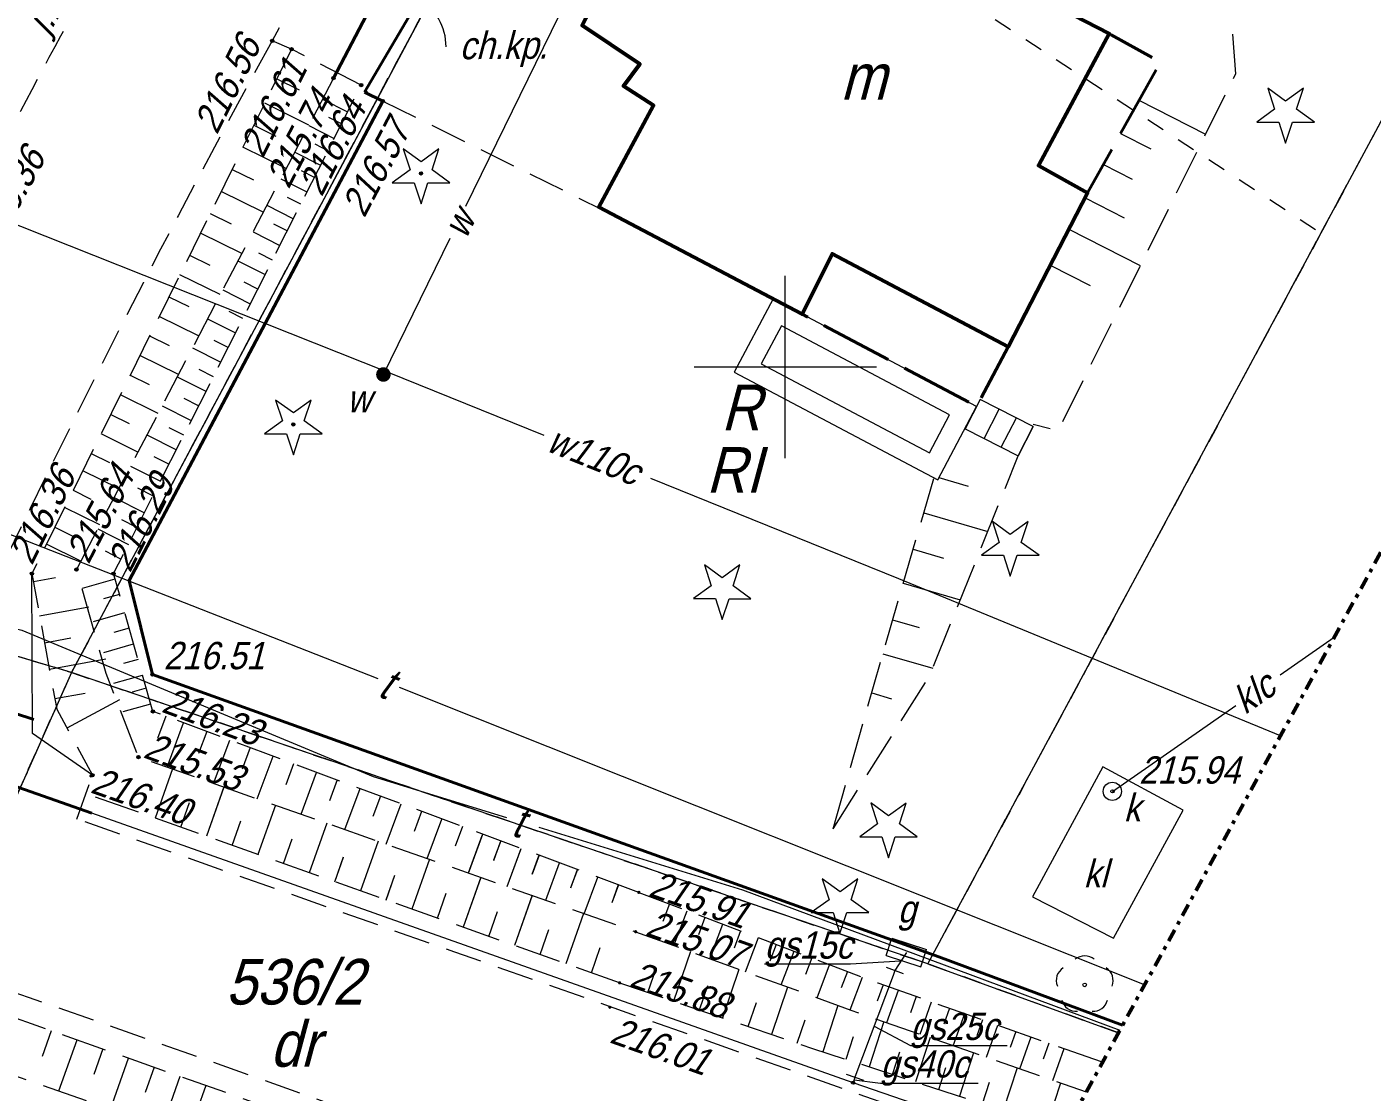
# Model space of a CAD drawing. Extents: x 7449598 to 7450455, y 5563374 to 5564952.
# Drawn here: x 7449679.2 to 7449716.09, y 5563530.11 to 5563559.32 of the extents above; entities that cross this region are included whole.
import ezdxf
from ezdxf.enums import TextEntityAlignment as Align

# ---------------------------------------------------------------- set-up
doc = ezdxf.new("R2010")
doc.units = 0
doc.header["$MEASUREMENT"] = 0
for name, pattern in [('218-500', [1, 0.5, -0.5]), ('314-500', [2.5, 2, -0.5]), ('420-500', [1.5, 1, -0.5]), ('823-500', [1.75, 1.25, -0.5]), ('DGN Style 4', [0.686427, 0.343214, -0.171607, 0, -0.171607])]:
    doc.linetypes.add(name, pattern=pattern)
for name, color, linetype, lineweight in [('EBTPO_352', 7, 'Continuous', 0), ('EBUPO_314', 7, 'Continuous', 0), ('EDZPD_219', 7, 'Continuous', 0), ('GUPWZA', 7, 'Continuous', 0), ('Level 1', 252, 'Continuous', 0), ('Level 37', 252, 'Continuous', 0), ('SDRPK_420', 7, 'Continuous', 0), ('SDRPT_414', 7, 'Continuous', 0), ('SDRPT_450', 7, 'Continuous', 0), ('SZOPO_902', 7, 'Continuous', 0), ('SZOPO_905', 7, 'Continuous', 0), ('SZZTZ_925', 7, 'Continuous', 0), ('UTTPO_586', 7, 'Continuous', 0), ('UWWPO_581', 7, 'Continuous', 0), ('Warstwa 1', 7, 'Continuous', 0), ('Warstwa 24', 7, 'Continuous', 0), ('Warstwa 26', 7, 'Continuous', 0), ('Warstwa 28', 7, 'Continuous', 0), ('Warstwa 29', 7, 'Continuous', 0), ('Warstwa 3', 7, 'Continuous', 0), ('Warstwa 39', 7, 'Continuous', 0), ('Warstwa 4', 7, 'Continuous', 0), ('Warstwa 45', 7, 'Continuous', 0), ('Warstwa 60', 7, 'Continuous', 0), ('Warstwa 8', 7, 'Continuous', 0), ('WUKPS_403', 7, 'Continuous', 0), ('WUKPS_820', 7, 'Continuous', 0), ('WUKPS_823', 7, 'Continuous', 0), ('WUKPS_824', 7, 'Continuous', 0)]:
    doc.layers.add(name, color=color, linetype=linetype, lineweight=lineweight)
doc.styles.add('Style-WORKING_1250 I 0.26180', font='WORKING_1250.shx', dxfattribs={"oblique": 14.999978})

# ---------------------------------------------------------------- blocks, each defined once
blk = doc.blocks.new('ODN')
at = {"layer": 'Warstwa 1', "color": 7, "linetype": 'Continuous', "lineweight": 13, "flags": 128}
blk.add_lwpolyline([(0, 0), (-1.37, -0.08), (-3.731, -0.08)], dxfattribs=at)
at = {"layer": 'Warstwa 1', "color": 7, "linetype": 'Continuous', "lineweight": 13, "style": 'Style-WORKING_1250 I 0.26180', "oblique": 15, "width": 0.900007}
blk.add_text('gs15c', height=0.75, dxfattribs=at).set_placement((-3.731, 0.07))
blk = doc.blocks.new('ODN_1')
at = {"layer": 'Warstwa 1', "color": 7, "linetype": 'Continuous', "lineweight": 13, "flags": 128}
blk.add_lwpolyline([(0, 0), (0.72, -0.09), (3.4, -0.09)], dxfattribs=at)
at = {"layer": 'Warstwa 1', "color": 7, "linetype": 'Continuous', "lineweight": 13, "style": 'Style-WORKING_1250 I 0.26180', "oblique": 15, "width": 0.900007}
blk.add_text('gs40c', height=0.75, dxfattribs=at).set_placement((0.72, 0.06))
blk = doc.blocks.new('ODN_2')
at = {"layer": 'Warstwa 1', "color": 7, "linetype": 'Continuous', "lineweight": 13, "flags": 128}
blk.add_lwpolyline([(0, 0), (0.99, -0.53), (3.644, -0.53)], dxfattribs=at)
at = {"layer": 'Warstwa 1', "color": 7, "linetype": 'Continuous', "lineweight": 13, "style": 'Style-WORKING_1250 I 0.26180', "oblique": 15, "width": 0.900007}
blk.add_text('gs25c', height=0.75, dxfattribs=at).set_placement((0.99, -0.38))
blk = doc.blocks.new('US22')
at = {"layer": 'Warstwa 1', "color": 7, "linetype": 'Continuous', "lineweight": 13}
blk.add_circle((0, 0), 0.25, dxfattribs=at)
blk = doc.blocks.new('US20')
at = {"layer": 'Warstwa 1', "color": 7, "linetype": 'Continuous', "lineweight": 13}
for p, q in [((-0.5, -0.25), (-0.5, 0.25)), ((-0.5, 0.25), (0.5, 0.25)), ((0.5, -0.25), (0.5, 0.25)), ((-0.5, -0.25), (0.5, -0.25))]:
    blk.add_line(p, q, dxfattribs=at)
blk = doc.blocks.new('PW01')
at = {"layer": 'Warstwa 1', "color": 7, "linetype": 'Continuous', "lineweight": 13}
blk.add_circle((0, 0), 0.045, dxfattribs=at)
blk = doc.blocks.new('XX_01')
at = {"layer": 'Warstwa 1', "color": 7, "linetype": 'Continuous', "lineweight": 13}
blk.add_line((0, -0.25), (0, 0.25), dxfattribs=at)
blk = doc.blocks.new('OP021')
at = {"layer": 'Warstwa 1', "color": 96, "linetype": 'Continuous', "lineweight": 13}
blk.add_circle((0, 0), 0.05, dxfattribs=at)
for centre, start, end in [((0, 0.4), 49.2717, 130.7283), ((-0.38, 0.124), 121.3077, 202.5477), ((0.38, 0.124), 337.4523, 58.6923), ((-0.235, -0.324), 193.2212, 274.8714), ((0.235, -0.324), 265.1286, 346.7788)]:
    blk.add_arc(centre, 0.4, start, end, dxfattribs=at)
blk = doc.blocks.new('XX_01_1')
at = {"layer": 'Warstwa 1', "color": 7, "linetype": 'Continuous', "lineweight": 13}
blk.add_line((0, -0.25), (0, 0.25), dxfattribs=at)
blk = doc.blocks.new('921_7')
at = {"layer": 'Warstwa 39', "linetype": 'Continuous', "lineweight": 13}
blk.add_hatch(color=0, dxfattribs=at).paths.add_polyline_path([(-4.5, 0, 1), (4.5, 0, 1)])
at = {"layer": 'Warstwa 39', "color": 0, "linetype": 'Continuous', "lineweight": 13}
for p, q in [((-48.7, 67.1), (-30.1, 9.8)), ((0.1, 31.7), (-48.7, 67.1)), ((48.8, 67), (0.1, 31.7)), ((30.2, 9.7), (48.8, 67)), ((-30.1, 9.8), (-78.9, -25.6)), ((78.9, -25.7), (30.2, 9.7)), ((-78.9, -25.6), (-18.6, -25.6)), ((-18.6, -25.6), (0, -83)), ((0, -83), (18.7, -25.7)), ((18.7, -25.7), (78.9, -25.7))]:
    blk.add_line(p, q, dxfattribs=at)
blk.add_circle((0, 0), 4.5, dxfattribs=at)
blk = doc.blocks.new('140_16')
at = {"layer": 'Warstwa 45', "linetype": 'Continuous', "lineweight": 13}
blk.add_hatch(color=0, dxfattribs=at).paths.add_polyline_path([(4.5, 0, 1), (-4.5, 0, 1)], flags=16)
blk = doc.blocks.new('KOLO')
blk.add_hatch(color=0).paths.add_polyline_path([(0, -5), (-1.2941, -4.82963), (-2.5, -4.33013), (-3.53553, -3.53553), (-4.33013, -2.5), (-4.82963, -1.2941), (-5, 0), (-4.82963, 1.2941), (-4.33013, 2.5), (-3.53553, 3.53553), (-2.5, 4.33013), (-1.2941, 4.82963), (0, 5), (1.2941, 4.82963), (2.5, 4.33013), (3.53553, 3.53553), (4.33013, 2.5), (4.82963, 1.2941), (5, 0), (4.82963, -1.2941), (4.33013, -2.5), (3.53553, -3.53553), (2.5, -4.33013), (1.2941, -4.82963)], flags=16)
blk = doc.blocks.new('925_2')
at = {"layer": 'SZZTZ_925', "color": 96, "linetype": 'Continuous', "lineweight": 13}
for p, q in [((-0.487, 0.671), (-0.301, 0.098)), ((0.001, 0.317), (-0.487, 0.671)), ((0.488, 0.67), (0.001, 0.317)), ((0.302, 0.097), (0.488, 0.67)), ((-0.301, 0.098), (-0.789, -0.256)), ((0.789, -0.257), (0.302, 0.097)), ((-0.789, -0.256), (-0.186, -0.256)), ((-0.186, -0.256), (0, -0.83)), ((0, -0.83), (0.187, -0.257)), ((0.187, -0.257), (0.789, -0.257))]:
    blk.add_line(p, q, dxfattribs=at)
blk = doc.blocks.new('905_1')
at = {"layer": 'SZOPO_905', "color": 7, "linetype": 'Continuous', "lineweight": 13}
for centre, start, end in [((-1.5, 0), 0, 60), ((1.5, 0), 120, 180)]:
    blk.add_arc(centre, 1.5, start, end, dxfattribs=at)
blk = doc.blocks.new('140_1')
at = {"layer": 'WUKPS_403', "linetype": 'Continuous', "lineweight": 13}
h = blk.add_hatch(color=256, dxfattribs=at)
edge = h.paths.add_edge_path()
edge.add_arc((0, 0), 0.045, 0, 360)
at = {"layer": 'WUKPS_403', "color": 7, "linetype": 'Continuous', "lineweight": 13}
blk.add_circle((0, 0), 0.045, dxfattribs=at)

msp = doc.modelspace()

# ---------------------------------------------------------------- linework, layer by layer
at = {"layer": 'EBTPO_352', "color": 7, "linetype": 'Continuous', "lineweight": 0, "ltscale": 0.1}
for p, q in [((7449705.458, 5563548.034), (7449705.869, 5563548.843)), ((7449705.924, 5563547.797), (7449706.336, 5563548.606))]:
    msp.add_line(p, q, dxfattribs=at)
at = {"layer": 'EBUPO_314', "color": 7, "linetype": '314-500', "lineweight": 40, "flags": 128}
for points in [[(7449708.29, 5563554.77), (7449706.94, 5563555.52), (7449708.88, 5563559.14), (7449708.934, 5563559.11), (7449710.284, 5563558.36)], [(7449701.324, 5563553.082), (7449706.11, 5563550.55), (7449705.246, 5563548.918), (7449700.46, 5563551.45), (7449701.29, 5563553.1)]]:
    msp.add_lwpolyline(points, close=True, dxfattribs=at)
at = {"layer": 'EDZPD_219', "color": 96, "linetype": 'Continuous', "lineweight": 13}
for p, q in [((7449707.93, 5563593.25), (7449680.43, 5563541.62)), ((7449703.91, 5563533.63), (7449729.79, 5563581.76)), ((7449680.43, 5563541.62), (7449668.81, 5563545.08)), ((7449680.43, 5563541.62), (7449675.57, 5563530.74)), ((7449703.91, 5563533.63), (7449680.43, 5563541.62)), ((7449703.91, 5563533.63), (7449709.133, 5563531.736))]:
    msp.add_line(p, q, dxfattribs=at)
at = {"layer": 'Level 1', "color": 7, "linetype": 'Continuous', "lineweight": 13, "ltscale": 0.1}
for p, q in [((7449709.696, 5563557.315), (7449711.527, 5563556.385)), ((7449709.194, 5563556.398), (7449710.021, 5563555.977)), ((7449708.723, 5563555.549), (7449709.515, 5563555.146)), ((7449708.219, 5563554.633), (7449709.292, 5563554.088)), ((7449707.777, 5563553.777), (7449709.735, 5563552.782)), ((7449707.267, 5563552.789), (7449708.359, 5563552.234)), ((7449704.214, 5563546.966), (7449705.018, 5563546.732)), ((7449703.797, 5563546), (7449705.555, 5563545.488)), ((7449703.505, 5563544.997), (7449704.334, 5563544.756)), ((7449703.234, 5563544.066), (7449704.8, 5563543.61)), ((7449702.942, 5563543.063), (7449703.675, 5563542.85)), ((7449702.676, 5563542.132), (7449704.047, 5563541.742)), ((7449702.37, 5563541.057), (7449702.916, 5563540.901))]:
    msp.add_line(p, q, dxfattribs=at)
at = {"layer": 'Level 37', "color": 7, "linetype": 'Continuous', "lineweight": 13, "ltscale": 0.1}
for p, q in [((7449705.458, 5563548.034), (7449705.869, 5563548.843)), ((7449705.924, 5563547.797), (7449706.336, 5563548.606)), ((7449706.801, 5563548.369), (7449706.39, 5563547.56))]:
    msp.add_line(p, q, dxfattribs=at)
at = {"layer": 'Level 37', "color": 7, "linetype": 'Continuous', "lineweight": 13, "ltscale": 0.1, "flags": 128}
msp.add_lwpolyline([(7449706.801, 5563548.369), (7449705.346, 5563549.109), (7449704.934, 5563548.3), (7449706.39, 5563547.56)], close=True, dxfattribs=at)
at = {"layer": 'SDRPK_420', "color": 7, "linetype": '420-500', "lineweight": 13}
for p, q in [((7449686.46, 5563558.71), (7449685.93, 5563558.94)), ((7449680.575, 5563537.601), (7449680.99, 5563538.78))]:
    msp.add_line(p, q, dxfattribs=at)
at = {"layer": 'SDRPK_420', "color": 7, "linetype": '420-500', "lineweight": 13, "flags": 128}
for points in [[(7449742.4, 5563661.87), (7449728.77, 5563637.34), (7449725.32, 5563631.05), (7449716.96, 5563615.74), (7449713.31, 5563609.01), (7449708.77, 5563600.82), (7449705.31, 5563594.52), (7449693.56, 5563572.89), (7449692, 5563570.03), (7449685.93, 5563558.94)], [(7449688.96, 5563557.29), (7449694.97, 5563554.32)], [(7449630.643, 5563550.108), (7449633.51, 5563549.09), (7449639.75, 5563546.86), (7449654.1, 5563541.71), (7449667.07, 5563537.01), (7449670.929, 5563535.637), (7449684.04, 5563531.03), (7449693.123, 5563527.806), (7449700.19, 5563525.28), (7449704.734, 5563523.67)], [(7449707.216, 5563528.22), (7449690.94, 5563533.95), (7449680.575, 5563537.601)]]:
    msp.add_lwpolyline(points, dxfattribs=at)
at = {"layer": 'SDRPK_420', "color": 7, "linetype": '420-500', "lineweight": 13}
msp.add_open_spline([(7449691.16, 5563578.85), (7449687.947, 5563573.143), (7449684.75, 5563567.426), (7449681.57, 5563561.7), (7449680.707, 5563560.146), (7449679.849, 5563558.588), (7449679.03, 5563557.01), (7449678.235, 5563555.478), (7449677.517, 5563553.906), (7449676.73, 5563552.37), (7449675.334, 5563549.646), (7449674.128, 5563546.757), (7449672.48, 5563544.23), (7449671.935, 5563543.394), (7449671.017, 5563542.729), (7449670.15, 5563542.28), (7449669.57, 5563541.979), (7449668.78, 5563541.781), (7449668.14, 5563541.98), (7449667.916, 5563542.05), (7449667.691, 5563542.121), (7449667.467, 5563542.192)], degree=3, knots=[0, 0, 0, 0, 0.435415, 0.435415, 0.435415, 0.553606, 0.553606, 0.553606, 0.668364, 0.668364, 0.668364, 0.871848, 0.871848, 0.871848, 0.939176, 0.939176, 0.939176, 0.984209, 0.984209, 0.984209, 1, 1, 1, 1], dxfattribs=at)
msp.add_open_spline([(7449685.93, 5563558.94), (7449683.006, 5563553.638), (7449680.695, 5563549.015), (7449678.44, 5563544.37)], degree=3, dxfattribs=at)
at = {"layer": 'SDRPT_414', "color": 7, "linetype": 'Continuous', "lineweight": 40}
for p, q in [((7449695.14, 5563572.32), (7449687.61, 5563557.92)), ((7449669.7, 5563543.5), (7449679.39, 5563540.33))]:
    msp.add_line(p, q, dxfattribs=at)
at = {"layer": 'SDRPT_450', "color": 7, "linetype": 'Continuous', "lineweight": 13, "flags": 128}
msp.add_lwpolyline([(7449681, 5563538.8), (7449679.36, 5563539.95), (7449679.34, 5563544.33)], dxfattribs=at)
at = {"layer": 'SZOPO_902', "color": 7, "linetype": 'Continuous', "lineweight": 40}
msp.add_line((7449691.45, 5563562.64), (7449688.46, 5563557.53), dxfattribs=at)
at = {"layer": 'SZOPO_902', "color": 7, "linetype": 'Continuous', "lineweight": 40, "flags": 128}
msp.add_lwpolyline([(7449688.46, 5563557.53), (7449688.96, 5563557.29), (7449682.01, 5563544.14), (7449682.65, 5563541.56), (7449682.65, 5563541.56)], dxfattribs=at)
at = {"layer": 'UTTPO_586', "color": 30, "linetype": 'Continuous', "lineweight": 13}
msp.add_line((7449709.853, 5563533.056), (7449689.424, 5563541.211), dxfattribs=at)
at = {"layer": 'UTTPO_586', "color": 30, "linetype": 'Continuous', "lineweight": 13, "flags": 128}
for points in [[(7449688.837, 5563541.442), (7449683.269, 5563543.63), (7449673.077, 5563547.616), (7449668.229, 5563549.237), (7449661.534, 5563551.476), (7449653.334, 5563554.135), (7449637.818, 5563559.167)], [(7449669.311, 5563545.081), (7449679.065, 5563542.779), (7449688.698, 5563538.766), (7449692.355, 5563537.645)], [(7449693.241, 5563537.373), (7449698.828, 5563535.659), (7449709.172, 5563531.807)]]:
    msp.add_lwpolyline(points, dxfattribs=at)
at = {"layer": 'UWWPO_581', "color": 5, "linetype": 'Continuous', "lineweight": 13, "flags": 128}
for points in [[(7449691.238, 5563554.407), (7449696.15, 5563564.447), (7449698.415, 5563563.474)], [(7449688.979, 5563549.791), (7449688.979, 5563549.791), (7449690.807, 5563553.527)]]:
    msp.add_lwpolyline(points, dxfattribs=at)
at = {"layer": 'Warstwa 1', "color": 52, "linetype": 'Continuous', "lineweight": 40}
msp.add_line((7449680.98, 5563537.76), (7449666.32, 5563542.92), dxfattribs=at)
at = {"layer": 'Warstwa 1', "color": 36, "linetype": 'Continuous', "lineweight": 13}
for p, q in [((7449713.569, 5563541.556), (7449715.053, 5563542.587)), ((7449708.97, 5563538.36), (7449712.352, 5563540.711))]:
    msp.add_line(p, q, dxfattribs=at)
at = {"layer": 'Warstwa 1', "color": 7, "linetype": 'Continuous', "lineweight": 40}
for p, q in [((7449682.65, 5563541.56), (7449704.21, 5563533.82)), ((7449704.21, 5563533.82), (7449709.248, 5563531.946))]:
    msp.add_line(p, q, dxfattribs=at)
at = {"layer": 'Warstwa 1', "color": 7, "linetype": 'Continuous', "lineweight": 13, "ltscale": 0.1}
for p, q in [((7449684.608, 5563538.479), (7449684.128, 5563537.126)), ((7449686.017, 5563537.984), (7449685.535, 5563536.627)), ((7449684.832, 5563536.876), (7449685.072, 5563537.554)), ((7449687.425, 5563537.489), (7449686.943, 5563536.128)), ((7449686.239, 5563536.377), (7449686.48, 5563537.057)), ((7449688.834, 5563536.994), (7449688.35, 5563535.629)), ((7449691.315, 5563536.122), (7449691.687, 5563537.147)), ((7449692.18, 5563536.969), (7449691.995, 5563536.458)), ((7449687.647, 5563535.878), (7449687.888, 5563536.56)), ((7449690.243, 5563536.499), (7449689.758, 5563535.13)), ((7449692.376, 5563535.749), (7449692.744, 5563536.764)), ((7449693.237, 5563536.586), (7449693.054, 5563536.08)), ((7449694.294, 5563536.203), (7449694.112, 5563535.702)), ((7449689.054, 5563535.379), (7449689.296, 5563536.063)), ((7449691.652, 5563536.004), (7449691.165, 5563534.631)), ((7449695.421, 5563535.795), (7449695.242, 5563535.299)), ((7449690.461, 5563534.881), (7449690.704, 5563535.566)), ((7449693.06, 5563535.508), (7449692.572, 5563534.132)), ((7449691.869, 5563534.382), (7449692.112, 5563535.069)), ((7449694.469, 5563535.013), (7449693.98, 5563533.633)), ((7449693.276, 5563533.883), (7449693.52, 5563534.572)), ((7449694.683, 5563533.384), (7449694.928, 5563534.074)), ((7449679.873, 5563531.795), (7449679.625, 5563531.092)), ((7449680.083, 5563530.143), (7449680.579, 5563531.545)), ((7449681.285, 5563531.296), (7449681.038, 5563530.595)), ((7449681.497, 5563529.648), (7449681.991, 5563531.046)), ((7449682.697, 5563530.796), (7449682.451, 5563530.098)), ((7449682.911, 5563529.153), (7449683.403, 5563530.547)), ((7449684.109, 5563530.297), (7449683.863, 5563529.601))]:
    msp.add_line(p, q, dxfattribs=at)
at = {"layer": 'Warstwa 1', "color": 52, "linetype": 'Continuous', "lineweight": 13}
for p, q in [((7449703.32, 5563533.94), (7449703, 5563533.45)), ((7449701.91, 5563530.52), (7449701.86, 5563530.37))]:
    msp.add_line(p, q, dxfattribs=at)
at = {"layer": 'Warstwa 1', "color": 5, "linetype": 'Continuous', "lineweight": 13, "flags": 128}
for points in [[(7449693.391, 5563548.121), (7449689.09, 5563549.86), (7449674.36, 5563555.71)], [(7449713.578, 5563539.883), (7449703.11, 5563544.19), (7449696.314, 5563546.938)]]:
    msp.add_lwpolyline(points, dxfattribs=at)
at = {"layer": 'Warstwa 1', "color": 52, "linetype": 'Continuous', "lineweight": 13, "flags": 128}
for points in [[(7449707.353, 5563528.472), (7449701.86, 5563530.37), (7449680.98, 5563537.76), (7449666.32, 5563542.92), (7449664.034, 5563543.745)], [(7449703, 5563533.45), (7449702.96, 5563533.31), (7449701.91, 5563530.52)]]:
    msp.add_lwpolyline(points, dxfattribs=at)
at = {"layer": 'Warstwa 1', "color": 36, "linetype": 'Continuous', "lineweight": 13, "flags": 128}
msp.add_lwpolyline([(7449706.78, 5563535.47), (7449709, 5563534.33), (7449710.91, 5563537.84), (7449708.71, 5563539.03)], close=True, dxfattribs=at)
at = {"layer": 'Warstwa 29', "color": 96, "linetype": '218-500', "lineweight": 13}
for p, q in [((7449694.05, 5563567.2), (7449687.94, 5563555.72)), ((7449687.94, 5563555.72), (7449694.05, 5563567.2)), ((7449694.05, 5563567.2), (7449714.69, 5563553.67)), ((7449714.69, 5563553.67), (7449720.51, 5563564.5)), ((7449720.51, 5563564.5), (7449714.69, 5563553.67)), ((7449687.94, 5563555.72), (7449680.43, 5563541.62)), ((7449680.43, 5563541.62), (7449687.94, 5563555.72)), ((7449703.91, 5563533.63), (7449714.69, 5563553.67)), ((7449714.69, 5563553.67), (7449703.91, 5563533.63)), ((7449680.43, 5563541.62), (7449668.81, 5563545.08)), ((7449668.81, 5563545.08), (7449680.43, 5563541.62)), ((7449675.57, 5563530.74), (7449680.43, 5563541.62)), ((7449680.43, 5563541.62), (7449675.57, 5563530.74)), ((7449680.43, 5563541.62), (7449703.91, 5563533.63)), ((7449703.91, 5563533.63), (7449680.43, 5563541.62)), ((7449703.91, 5563533.63), (7449709.133, 5563531.736)), ((7449709.133, 5563531.736), (7449703.91, 5563533.63))]:
    msp.add_line(p, q, dxfattribs=at)
at = {"layer": 'Warstwa 3', "color": 7, "linetype": 'Continuous', "lineweight": 53, "flags": 128}
msp.add_lwpolyline([(7449699.15, 5563564.15), (7449704.06, 5563561.63), (7449708.88, 5563559.14), (7449706.94, 5563555.52), (7449708.29, 5563554.77), (7449706.11, 5563550.55), (7449701.29, 5563553.1), (7449700.46, 5563551.45), (7449694.89, 5563554.38), (7449696.39, 5563557.17), (7449695.56, 5563557.7), (7449696.01, 5563558.3), (7449694.43, 5563559.36), (7449696.39, 5563563.12), (7449697.97, 5563562.37), (7449698.79, 5563564.33)], close=True, dxfattribs=at)
at = {"layer": 'Warstwa 39', "color": 7, "linetype": 'Continuous', "lineweight": 13, "ltscale": 0.1, "flags": 128}
for points in [[(7449699.665, 5563551.871), (7449698.599, 5563549.855), (7449704.18, 5563546.902), (7449705.246, 5563548.918)], [(7449699.894, 5563551.127), (7449699.342, 5563550.084), (7449703.951, 5563547.645), (7449704.503, 5563548.689)]]:
    msp.add_lwpolyline(points, close=True, dxfattribs=at)
at = {"layer": 'Warstwa 60', "color": 7, "linetype": 'Continuous', "lineweight": 13}
for p, q in [((7449700, 5563547.5), (7449700, 5563552.5)), ((7449697.5, 5563550), (7449702.5, 5563550))]:
    msp.add_line(p, q, dxfattribs=at)
at = {"layer": 'Warstwa 8', "color": 7, "linetype": 'DGN Style 4', "lineweight": 53, "flags": 128}
msp.add_lwpolyline([(7450242.249, 5564757.195), (7450281.761, 5564736.224), (7450381.947, 5564923.763), (7450454.953, 5564884.917), (7450405.405, 5564791.854), (7450392.833, 5564798.548), (7450342.944, 5564703.75), (7450227.046, 5564484.373), (7450154.831, 5564348.788), (7449690.291, 5563497.193), (7449618.905, 5563522.751), (7449629.01, 5563547.14), (7449943.259, 5564118.2), (7449916.282, 5564132.943), (7449953.147, 5564197.693), (7449979.298, 5564183.674), (7450084.831, 5564375.475), (7450052.492, 5564392.854)], close=True, dxfattribs=at)
at = {"layer": 'WUKPS_820', "color": 7, "linetype": 'Continuous', "lineweight": 13}
for p, q in [((7449686.061, 5563557.904), (7449686.673, 5563557.601)), ((7449686.937, 5563556.633), (7449685.728, 5563557.232)), ((7449687.311, 5563557.345), (7449687.998, 5563556.997)), ((7449687.83, 5563556.663), (7449687.484, 5563556.839)), ((7449685.429, 5563556.627), (7449686.026, 5563556.331)), ((7449686.93, 5563556.617), (7449687.627, 5563556.263)), ((7449686.311, 5563555.437), (7449685.129, 5563556.022)), ((7449687.458, 5563555.93), (7449687.107, 5563556.108)), ((7449686.548, 5563555.888), (7449687.255, 5563555.53)), ((7449684.83, 5563555.417), (7449685.414, 5563555.128)), ((7449687.086, 5563555.197), (7449686.731, 5563555.377)), ((7449686.167, 5563555.16), (7449686.884, 5563554.797)), ((7449685.686, 5563554.24), (7449684.53, 5563554.813)), ((7449686.715, 5563554.463), (7449686.354, 5563554.646)), ((7449684.231, 5563554.208), (7449684.802, 5563553.925)), ((7449685.786, 5563554.431), (7449686.512, 5563554.063)), ((7449686.343, 5563553.73), (7449685.978, 5563553.915)), ((7449685.095, 5563553.111), (7449683.965, 5563553.67)), ((7449685.405, 5563553.703), (7449686.14, 5563553.33)), ((7449683.665, 5563553.066), (7449684.224, 5563552.789)), ((7449685.938, 5563552.93), (7449685.567, 5563553.118)), ((7449684.989, 5563552.908), (7449685.735, 5563552.53)), ((7449684.504, 5563551.981), (7449683.399, 5563552.528)), ((7449684.573, 5563552.113), (7449685.33, 5563551.73)), ((7449685.532, 5563552.13), (7449685.157, 5563552.32)), ((7449683.1, 5563551.923), (7449683.645, 5563551.653)), ((7449683.913, 5563550.851), (7449682.833, 5563551.386)), ((7449684.157, 5563551.319), (7449684.924, 5563550.93)), ((7449685.127, 5563551.33), (7449684.746, 5563551.523)), ((7449682.567, 5563550.848), (7449683.101, 5563550.584)), ((7449683.742, 5563550.524), (7449684.519, 5563550.13)), ((7449684.722, 5563550.53), (7449684.336, 5563550.726)), ((7449683.357, 5563549.788), (7449682.301, 5563550.31)), ((7449682.035, 5563549.773), (7449682.557, 5563549.515)), ((7449684.316, 5563549.73), (7449683.925, 5563549.928)), ((7449683.326, 5563549.729), (7449684.114, 5563549.33)), ((7449682.8, 5563548.725), (7449681.769, 5563549.235)), ((7449683.911, 5563548.93), (7449683.515, 5563549.131)), ((7449681.503, 5563548.698), (7449682.012, 5563548.445)), ((7449682.91, 5563548.934), (7449683.708, 5563548.53)), ((7449683.506, 5563548.13), (7449683.104, 5563548.333)), ((7449682.244, 5563547.661), (7449681.236, 5563548.16)), ((7449682.495, 5563548.14), (7449683.303, 5563547.73)), ((7449680.97, 5563547.623), (7449681.468, 5563547.376)), ((7449683.1, 5563547.33), (7449682.693, 5563547.536)), ((7449682.044, 5563547.278), (7449682.864, 5563546.863)), ((7449681.722, 5563546.665), (7449680.737, 5563547.152)), ((7449680.471, 5563546.615), (7449680.958, 5563546.374)), ((7449682.661, 5563546.463), (7449682.249, 5563546.672)), ((7449681.201, 5563545.668), (7449680.238, 5563546.144)), ((7449681.594, 5563546.417), (7449682.425, 5563545.997)), ((7449682.222, 5563545.597), (7449681.804, 5563545.808)), ((7449679.972, 5563545.607), (7449680.447, 5563545.371)), ((7449681.144, 5563545.556), (7449681.985, 5563545.13)), ((7449680.679, 5563544.671), (7449679.739, 5563545.136)), ((7449681.783, 5563544.73), (7449681.359, 5563544.945)), ((7449679.38, 5563544.111), (7449679.988, 5563544.222)), ((7449680.729, 5563543.933), (7449681.621, 5563544.187)), ((7449681.743, 5563543.759), (7449681.306, 5563543.635)), ((7449680.901, 5563543.409), (7449679.553, 5563543.163)), ((7449681.031, 5563543.016), (7449681.886, 5563543.26)), ((7449682.008, 5563542.832), (7449681.59, 5563542.713)), ((7449679.687, 5563542.434), (7449680.411, 5563542.566)), ((7449681.311, 5563542.17), (7449682.13, 5563542.404)), ((7449681.371, 5563541.988), (7449679.82, 5563541.704)), ((7449682.252, 5563541.976), (7449681.852, 5563541.862)), ((7449681.59, 5563541.324), (7449682.375, 5563541.549)), ((7449679.967, 5563540.902), (7449680.798, 5563541.054)), ((7449682.477, 5563541.192), (7449682.092, 5563541.082)), ((7449681.739, 5563540.872), (7449680.3, 5563540.093)), ((7449681.847, 5563540.549), (7449682.599, 5563540.764)), ((7449683.011, 5563540.42), (7449682.784, 5563539.81)), ((7449683.051, 5563539.026), (7449683.502, 5563540.237)), ((7449684.133, 5563540.002), (7449683.91, 5563539.402)), ((7449684.322, 5563538.579), (7449684.764, 5563539.767)), ((7449685.325, 5563539.558), (7449685.106, 5563538.969)), ((7449685.522, 5563538.156), (7449685.956, 5563539.323)), ((7449686.517, 5563539.114), (7449686.302, 5563538.536)), ((7449683.199, 5563538.974), (7449682.72, 5563537.625)), ((7449686.722, 5563537.734), (7449687.148, 5563538.879)), ((7449684.607, 5563538.478), (7449684.128, 5563537.126)), ((7449687.709, 5563538.671), (7449687.498, 5563538.103)), ((7449687.922, 5563537.312), (7449688.341, 5563538.436)), ((7449683.424, 5563537.375), (7449683.664, 5563538.051)), ((7449686.016, 5563537.982), (7449685.535, 5563536.627)), ((7449688.902, 5563538.227), (7449688.694, 5563537.67)), ((7449689.052, 5563536.914), (7449689.463, 5563538.018)), ((7449690.024, 5563537.809), (7449689.82, 5563537.262)), ((7449690.181, 5563536.517), (7449690.585, 5563537.6)), ((7449684.831, 5563536.876), (7449685.071, 5563537.553)), ((7449687.424, 5563537.487), (7449686.943, 5563536.128)), ((7449691.146, 5563537.392), (7449690.946, 5563536.855)), ((7449686.239, 5563536.377), (7449686.479, 5563537.056)), ((7449688.833, 5563536.991), (7449688.35, 5563535.629)), ((7449691.311, 5563536.12), (7449691.707, 5563537.183)), ((7449692.198, 5563537), (7449692.002, 5563536.473)), ((7449687.646, 5563535.878), (7449687.887, 5563536.559)), ((7449690.242, 5563536.496), (7449689.757, 5563535.13)), ((7449692.37, 5563535.748), (7449692.759, 5563536.791)), ((7449693.25, 5563536.608), (7449693.057, 5563536.091)), ((7449693.43, 5563535.376), (7449693.811, 5563536.4)), ((7449694.302, 5563536.217), (7449694.113, 5563535.71)), ((7449689.054, 5563535.38), (7449689.295, 5563536.062)), ((7449691.65, 5563536.001), (7449691.165, 5563534.631)), ((7449694.489, 5563535.004), (7449694.863, 5563536.008)), ((7449695.424, 5563535.799), (7449695.239, 5563535.302)), ((7449690.461, 5563534.881), (7449690.704, 5563535.564)), ((7449693.059, 5563535.506), (7449692.572, 5563534.132)), ((7449691.869, 5563534.382), (7449692.112, 5563535.068)), ((7449694.468, 5563535.011), (7449693.98, 5563533.633)), ((7449696.822, 5563535.273), (7449696.639, 5563534.79)), ((7449696.946, 5563534.128), (7449697.31, 5563535.087)), ((7449697.798, 5563534.902), (7449697.617, 5563534.426)), ((7449697.927, 5563533.771), (7449698.286, 5563534.717)), ((7449693.276, 5563533.883), (7449693.52, 5563534.571)), ((7449698.774, 5563534.532), (7449698.596, 5563534.062)), ((7449698.908, 5563533.413), (7449699.262, 5563534.347)), ((7449694.683, 5563533.384), (7449694.928, 5563534.074)), ((7449697.399, 5563533.963), (7449696.938, 5563532.606)), ((7449699.75, 5563534.162), (7449699.575, 5563533.698)), ((7449699.889, 5563533.055), (7449700.239, 5563533.977)), ((7449696.233, 5563532.845), (7449696.466, 5563533.532)), ((7449700.727, 5563533.791), (7449700.553, 5563533.334)), ((7449700.87, 5563532.697), (7449701.215, 5563533.606)), ((7449698.73, 5563533.478), (7449698.279, 5563532.15)), ((7449701.703, 5563533.421), (7449701.532, 5563532.97)), ((7449701.781, 5563532.365), (7449702.121, 5563533.262)), ((7449697.644, 5563532.366), (7449697.872, 5563533.037)), ((7449700.06, 5563532.993), (7449699.619, 5563531.695)), ((7449702.68, 5563533.054), (7449702.523, 5563532.609)), ((7449702.786, 5563532.017), (7449703.1, 5563532.907)), ((7449698.984, 5563531.911), (7449699.207, 5563532.567)), ((7449701.443, 5563532.488), (7449701.03, 5563531.219)), ((7449703.589, 5563532.734), (7449703.433, 5563532.29)), ((7449703.697, 5563531.7), (7449704.009, 5563532.587)), ((7449704.499, 5563532.414), (7449704.343, 5563531.972)), ((7449700.324, 5563531.455), (7449700.542, 5563532.096)), ((7449702.706, 5563532.045), (7449702.302, 5563530.805)), ((7449704.608, 5563531.383), (7449704.919, 5563532.267)), ((7449705.409, 5563532.094), (7449705.254, 5563531.654)), ((7449705.519, 5563531.066), (7449705.829, 5563531.947)), ((7449706.318, 5563531.774), (7449706.164, 5563531.335)), ((7449701.666, 5563531.012), (7449701.87, 5563531.639)), ((7449703.969, 5563531.606), (7449703.574, 5563530.391)), ((7449706.43, 5563530.749), (7449706.738, 5563531.626)), ((7449707.228, 5563531.454), (7449707.074, 5563531.016)), ((7449707.34, 5563530.432), (7449707.648, 5563531.306)), ((7449702.938, 5563530.598), (7449703.138, 5563531.212)), ((7449705.163, 5563531.191), (7449704.775, 5563530)), ((7449704.21, 5563530.184), (7449704.405, 5563530.785)), ((7449706.356, 5563530.775), (7449705.976, 5563529.609)), ((7449705.411, 5563529.793), (7449705.602, 5563530.382)), ((7449707.549, 5563530.359), (7449707.177, 5563529.218))]:
    msp.add_line(p, q, dxfattribs=at)
at = {"layer": 'WUKPS_823', "color": 7, "linetype": '823-500', "lineweight": 13}
for p, q in [((7449688.37, 5563557.73), (7449686.46, 5563558.71)), ((7449670.272, 5563535.191), (7449692.934, 5563527.176))]:
    msp.add_line(p, q, dxfattribs=at)
at = {"layer": 'WUKPS_823', "color": 7, "linetype": '823-500', "lineweight": 13, "flags": 128}
for points in [[(7449686.46, 5563558.71), (7449679.34, 5563544.33), (7449680.02, 5563540.61), (7449681, 5563538.8)], [(7449695.985, 5563535.59), (7449682.66, 5563540.55), (7449681.58, 5563544.33), (7449688.37, 5563557.73)], [(7449701.31, 5563537.33), (7449702.9, 5563542.92), (7449704.076, 5563546.957)], [(7449695.457, 5563533.109), (7449680.82, 5563538.298)], [(7449695.985, 5563535.59), (7449702.54, 5563533.104), (7449708.698, 5563530.937)], [(7449695.457, 5563533.109), (7449700.747, 5563531.311), (7449707.672, 5563529.056)]]:
    msp.add_lwpolyline(points, dxfattribs=at)
at = {"layer": 'WUKPS_824', "color": 7, "linetype": '823-500', "lineweight": 13}
msp.add_line((7449669.734, 5563533.76), (7449692.436, 5563525.825), dxfattribs=at)
at = {"layer": 'WUKPS_824', "color": 7, "linetype": '823-500', "lineweight": 13, "flags": 128}
for points in [[(7449706.894, 5563560.166), (7449709.07, 5563562.83), (7449712.14, 5563560.69), (7449712.35, 5563558.04), (7449707.48, 5563548.25), (7449706.8, 5563548.42)], [(7449687.61, 5563557.92), (7449680.56, 5563544.44), (7449681.37, 5563541.6), (7449682.26, 5563539.3), (7449695.896, 5563534.51)], [(7449701.31, 5563537.33), (7449703.97, 5563541.55), (7449706.39, 5563547.56)], [(7449695.896, 5563534.51), (7449701.797, 5563532.361), (7449708.25, 5563530.117)]]:
    msp.add_lwpolyline(points, dxfattribs=at)

# ---------------------------------------------------------------- block references
at = {"layer": 'GUPWZA', "color": 7, "lineweight": 0, "ltscale": 0.1, "xscale": 0.04000000000000001, "yscale": 0.04000000000000001, "zscale": 0.04000000000000001, "rotation": 90}
msp.add_blockref('KOLO', (7449688.979, 5563549.791), dxfattribs=at)
at = {"layer": 'SZOPO_905', "color": 7, "linetype": 'Continuous', "lineweight": 13, "rotation": 239.6669363077307}
msp.add_blockref('905_1', (7449689.955, 5563560.085), dxfattribs=at)
at = {"layer": 'SZZTZ_925', "color": 96, "linetype": 'Continuous', "lineweight": 13}
for p in [(7449713.72, 5563556.97), (7449706.17, 5563545.09), (7449698.27, 5563543.9), (7449702.83, 5563537.37), (7449701.5, 5563535.29)]:
    msp.add_blockref('925_2', p, dxfattribs=at)
at = {"layer": 'Warstwa 1', "color": 7, "linetype": 'Continuous', "lineweight": 13}
for name, p in [('US22', (7449708.97, 5563538.36)), ('PW01', (7449708.97, 5563538.36)), ('ODN', (7449703.16, 5563533.7)), ('ODN_2', (7449702.44, 5563531.92)), ('ODN_1', (7449701.89, 5563530.45)), ('PW01', (7449701.86, 5563530.37))]:
    msp.add_blockref(name, p, dxfattribs=at)
for name, p, xscale, yscale, zscale, rotation in [('US20', (7449703.32, 5563533.94), 0.9999978792585706, 0.9999978792585706, 0.9999978792585706, 342.2765721214595), ('XX_01', (7449703, 5563533.45), 0.9999970630229698, 0.9999970630229698, 0.9999970630229698, 249.8968791247035), ('XX_01_1', (7449701.91, 5563530.52), 0.9999973450473857, 0.9999973450473857, 0.9999973450473857, 251.5647980632265)]:
    msp.add_blockref(name, p, dxfattribs=dict(at, xscale=xscale, yscale=yscale, zscale=zscale, rotation=rotation))
at = {"layer": 'Warstwa 1', "color": 96, "linetype": 'Continuous', "lineweight": 13}
msp.add_blockref('OP021', (7449708.21, 5563533.05), dxfattribs=at)
at = {"layer": 'Warstwa 39', "color": 96, "linetype": 'Continuous', "lineweight": 13, "ltscale": 0.1, "xscale": 0.01, "yscale": 0.01, "zscale": 0.01, "rotation": 0.06643400000000002}
for p in [(7449690.011, 5563555.306), (7449686.509, 5563548.421)]:
    msp.add_blockref('921_7', p, dxfattribs=at)
at = {"layer": 'Warstwa 45', "color": 7, "linetype": 'Continuous', "lineweight": 13, "ltscale": 0.1, "xscale": 0.01, "yscale": 0.01, "zscale": 0.01, "rotation": 0.06643400000000002}
for p in [(7449688.518, 5563557.524), (7449680.959, 5563538.783), (7449695.985, 5563535.59), (7449695.896, 5563534.51), (7449695.457, 5563533.109), (7449695.188, 5563532.439)]:
    msp.add_blockref('140_16', p, dxfattribs=at)
at = {"layer": 'WUKPS_403', "color": 7, "linetype": 'Continuous', "lineweight": 13}
for p in [(7449685.93, 5563558.94), (7449687.61, 5563557.92), (7449680.56, 5563544.44)]:
    msp.add_blockref('140_1', p, dxfattribs=at)
for p, rotation in [((7449686.46, 5563558.71), 63.12791870695062), ((7449688.37, 5563557.73), 62.14278193667207), ((7449688.96, 5563557.29), 63.65850981579057), ((7449679.34, 5563544.33), 339.5838836328637), ((7449681.58, 5563544.33), 62.39056632344521), ((7449682.65, 5563541.56), 63.65850981579057), ((7449682.66, 5563540.55), 340.4810311572112), ((7449682.26, 5563539.3), 339.5838836328637), ((7449681, 5563538.8), 81)]:
    msp.add_blockref('140_1', p, dxfattribs=dict(at, rotation=rotation))

# ---------------------------------------------------------------- texts
at = {"layer": 'UTTPO_586', "color": 30, "linetype": 'Continuous', "lineweight": 13, "style": 'Style-WORKING_1250 I 0.26180', "oblique": 15, "width": 0.8}
for rotation, p in [(338.5433, (7449689.08, 5563541.347)), (347.7391, (7449692.686, 5563537.552))]:
    msp.add_text('t', height=0.9, rotation=rotation, dxfattribs=at).set_placement(p, align=Align.MIDDLE_CENTER)
at = {"layer": 'UWWPO_581', "color": 5, "linetype": 'Continuous', "lineweight": 13, "style": 'Style-WORKING_1250 I 0.26180', "oblique": 15, "width": 0.900007}
msp.add_text('w', height=0.75, rotation=64.2911, dxfattribs=at).set_placement((7449690.909, 5563553.639), align=Align.MIDDLE_LEFT)
at = {"layer": 'UWWPO_581', "color": 7, "linetype": 'Continuous', "lineweight": 13, "style": 'Style-WORKING_1250 I 0.26180', "oblique": 15, "width": 0.900007}
msp.add_text('w', height=0.75, rotation=0.0663, dxfattribs=at).set_placement((7449687.979, 5563549.126), align=Align.MIDDLE_LEFT)
at = {"layer": 'Warstwa 1', "color": 7, "linetype": 'Continuous', "lineweight": 0, "style": 'Style-WORKING_1250 I 0.26180', "oblique": 15, "width": 0.900007}
for s, rotation, p in [('j.mb.', 60.0051, (7449679.788, 5563559.075)), ('ch.kp.', 0.3704, (7449691.067, 5563558.436))]:
    msp.add_text(s, height=0.75, rotation=rotation, dxfattribs=at).set_placement(p)
at = {"layer": 'Warstwa 1', "color": 5, "linetype": 'Continuous', "lineweight": 0, "style": 'Style-WORKING_1250 I 0.26180', "oblique": 15, "width": 0.900007}
msp.add_text('w110c', height=0.75, rotation=337.9804, dxfattribs=at).set_placement((7449693.551, 5563548.058), align=Align.MIDDLE_LEFT)
at = {"layer": 'Warstwa 1', "color": 36, "linetype": 'Continuous', "lineweight": 0, "style": 'Style-WORKING_1250 I 0.26180', "oblique": 15, "width": 0.900007}
msp.add_text('klc', height=0.75, rotation=34.7974, dxfattribs=at).set_placement((7449712.392, 5563540.756), align=Align.MIDDLE_LEFT)
at = {"layer": 'Warstwa 1', "color": 7, "linetype": 'Continuous', "lineweight": 0, "style": 'Style-WORKING_1250 I 0.26180', "oblique": 15, "width": 0.900007}
for s, p in [('215.94', (7449709.7, 5563538.57)), ('k', (7449709.28, 5563537.54)), ('g', (7449703.08, 5563534.76))]:
    msp.add_text(s, height=0.75, dxfattribs=at).set_placement(p)
at = {"layer": 'Warstwa 1', "color": 36, "linetype": 'Continuous', "lineweight": 0, "style": 'Style-WORKING_1250 I 0.26180', "oblique": 15, "width": 0.900007}
msp.add_text('kl', height=0.75, dxfattribs=at).set_placement((7449708.18, 5563535.73))
at = {"layer": 'Warstwa 24', "color": 96, "linetype": 'Continuous', "lineweight": 30, "style": 'Style-WORKING_1250 I 0.26180', "oblique": 15, "width": 0.899997}
msp.add_text('536/2', height=1.25, dxfattribs=at).set_placement((7449684.652, 5563532.513))
at = {"layer": 'Warstwa 26', "color": 96, "linetype": 'Continuous', "lineweight": 30, "style": 'Style-WORKING_1250 I 0.26180', "oblique": 15, "width": 0.899997}
msp.add_text('RI', height=1.25, dxfattribs=at).set_placement((7449697.83, 5563546.55))
at = {"layer": 'Warstwa 28', "color": 96, "linetype": 'Continuous', "lineweight": 30, "style": 'Style-WORKING_1250 I 0.26180', "oblique": 15, "width": 0.899997}
for s, p in [('R', (7449698.238, 5563548.26)), ('dr', (7449685.868, 5563530.807))]:
    msp.add_text(s, height=1.25, dxfattribs=at).set_placement(p)
at = {"layer": 'Warstwa 4', "color": 7, "linetype": 'Continuous', "lineweight": 30, "style": 'Style-WORKING_1250 I 0.26180', "oblique": 15, "width": 0.899997}
msp.add_text('m', height=1.25, dxfattribs=at).set_placement((7449701.51, 5563557.33))
at = {"layer": 'Warstwa 45', "color": 7, "linetype": 'Continuous', "lineweight": 13, "style": 'Style-WORKING_1250 I 0.26180', "oblique": 15, "width": 0.900007}
for s, rotation, p in [(' 216.36', 61.3068, (7449678.292, 5563553.087)), (' 215.91', 340.4576, (7449695.985, 5563535.59)), (' 215.07', 340.4576, (7449695.896, 5563534.51)), (' 215.88', 340.4576, (7449695.457, 5563533.109)), (' 216.01', 340.4576, (7449694.916, 5563531.565))]:
    msp.add_text(s, height=0.75, rotation=rotation, dxfattribs=at).set_placement(p)
at = {"layer": 'WUKPS_403', "color": 7, "linetype": 'Continuous', "lineweight": 13, "style": 'Style-WORKING_1250 I 0.26180', "oblique": 15, "width": 0.900007}
for s, rotation, p in [('216.56', 63.6585, (7449684.415, 5563556.344)), ('216.61', 63.6585, (7449685.678, 5563555.7)), ('215.74', 62.3906, (7449686.381, 5563554.854)), ('216.64', 63.1279, (7449687.287, 5563554.639)), ('216.57', 62.1428, (7449688.455, 5563554.062)), ('216.36', 63.6585, (7449679.34, 5563544.534)), ('215.64', 62.3906, (7449680.893, 5563544.564)), ('216.29', 63.1279, (7449682.032, 5563544.33)), ('216.23', 339.5839, (7449682.863, 5563540.55)), ('215.53', 339.5839, (7449682.362, 5563539.3)), ('216.40', 340.481, (7449680.915, 5563538.337))]:
    msp.add_text(s, height=0.75, rotation=rotation, dxfattribs=at).set_placement(p)
msp.add_text('216.51', height=0.75, dxfattribs=at).set_placement((7449682.955, 5563541.709))

doc.saveas('drawing.dxf')
